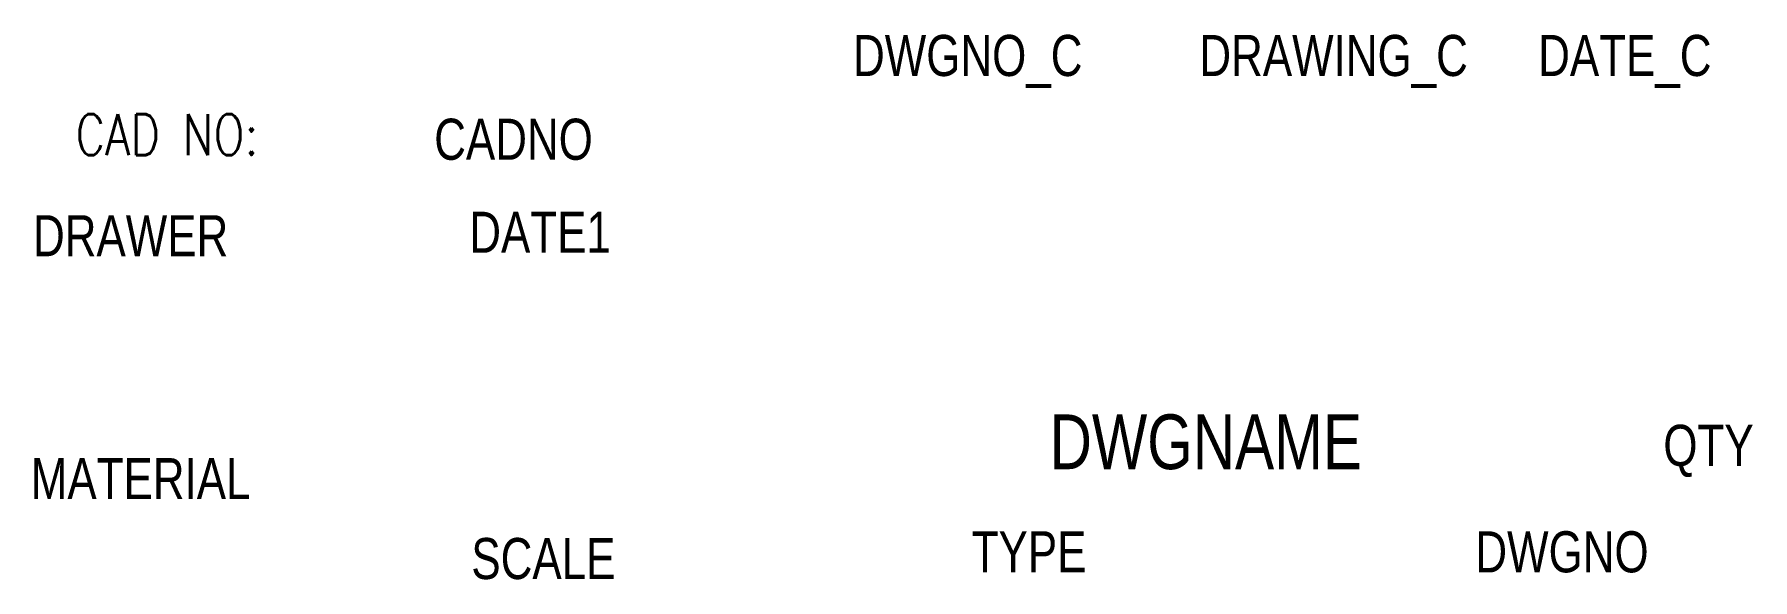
# Model space of a CAD drawing. Extents: x 246 to 558, y 414 to 454.
# Drawn here: x 432.6 to 558.1, y 414 to 453.9 of the extents above.
import ezdxf
from ezdxf.enums import TextEntityAlignment as Align

# ---------------------------------------------------------------- set-up
doc = ezdxf.new("R2010")
doc.units = 0
doc.header["$MEASUREMENT"] = 0
doc.layers.add('TEXT', color=4, linetype='CONTINUOUS')
doc.styles.add('CHINA', font='C2.shx', dxfattribs={"bigfont": 'chineset.shx'})
doc.styles.get("Standard").update_dxf_attribs({"font": 'SIMPLEX.shx', "bigfont": 'chineset.shx'})

msp = doc.modelspace()

# ---------------------------------------------------------------- texts
at = {"layer": 'TEXT', "width": 0.8}
msp.add_text('CAD NO:', height=3, dxfattribs=at).set_placement((435.59, 445.03))
at = {"layer": 'TEXT', "style": 'CHINA', "width": 0.8}
for tag, p in [('DWGNO_C', (492.39, 450.81)), ('DRAWING_C', (517.69, 450.81)), ('DATE_C', (542.44, 450.81))]:
    msp.add_attdef(tag, p, '', height=3, dxfattribs=at)
for tag, height, p in [('CADNO', 3, (467.59, 444.69)), ('DRAWER', 3, (439.62, 437.64)), ('DATE1', 3, (469.53, 437.89)), ('DWGNAME', 4, (518.16, 422.08)), ('QTY', 3, (554.88, 422.32)), ('MATERIAL', 3, (440.35, 419.89)), ('SCALE', 3, (469.77, 414.05)), ('TYPE', 3, (505.25, 414.54)), ('DWGNO', 3, (544.18, 414.54))]:
    msp.add_attdef(tag, text='', height=height, dxfattribs=at).set_placement(p, align=Align.CENTER)

doc.saveas('drawing.dxf')
